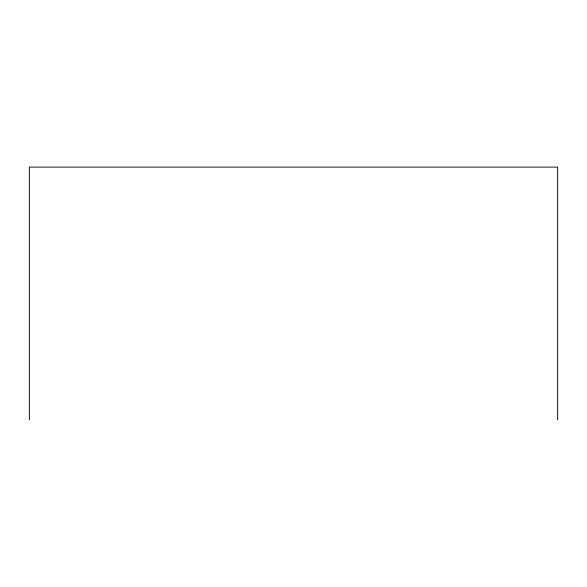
<?xml version="1.0" encoding="UTF-8"?>
<svg xmlns="http://www.w3.org/2000/svg" width="587" height="587" viewBox="0 0 587 587"><rect width="100%" height="100%" fill="white"/><g stroke="black" fill="none" stroke-linecap="round" stroke-linejoin="round"><path stroke-width="0.88" d="M557.65 419.903L557.65 167.097L29.35 167.097L29.35 419.903"/></g></svg>
